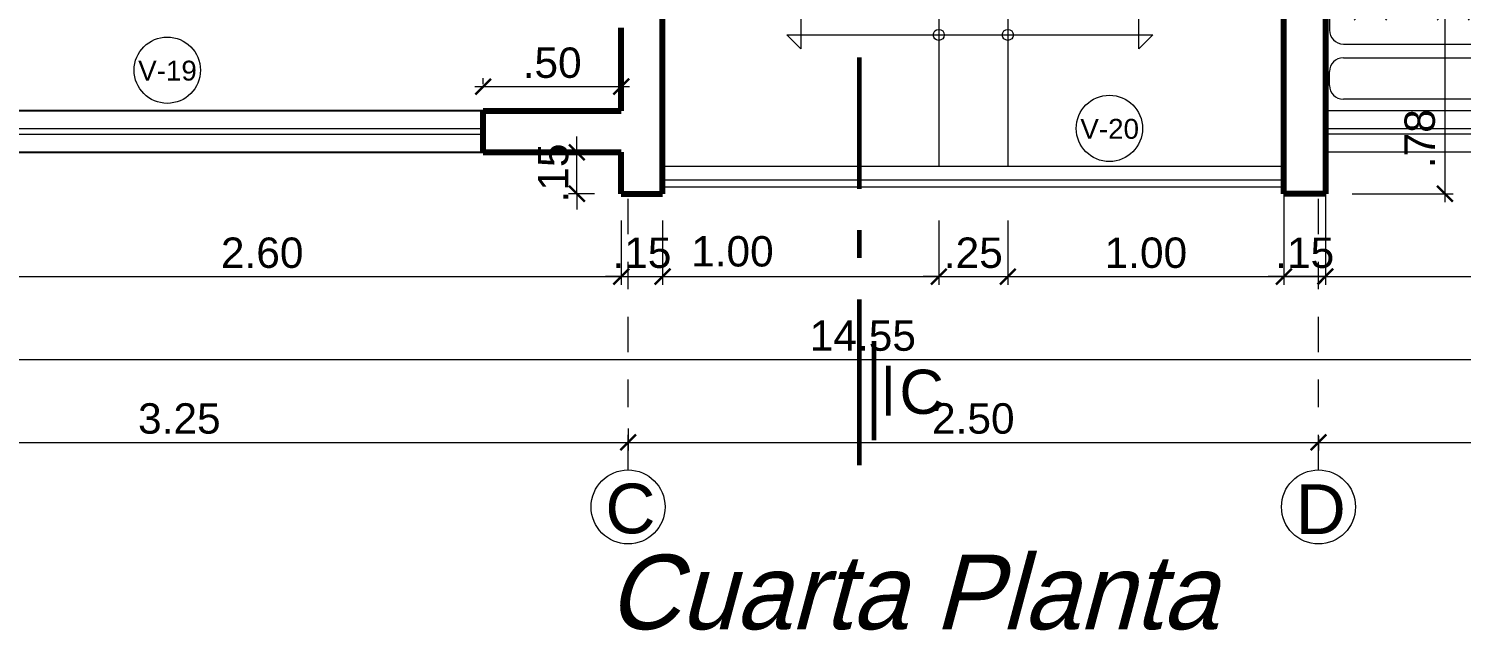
# Model space of a CAD drawing. Header units: millimetres. Extents: x 3779 to 7711, y 1445 to 3132.
# Drawn here: x 3926.79 to 3931.98, y 1479.38 to 1481.56 of the extents above; entities that cross this region are included whole.
import ezdxf

# ---------------------------------------------------------------- set-up
doc = ezdxf.new("R2010")
doc.units = ezdxf.units.MM
doc.header["$PDMODE"] = 3
doc.linetypes.add('ACAD_ISO10W100', pattern=[18.5, 12, -3, 0.5, -3])
doc.linetypes.add('DASHDOTX2', pattern=[50.8, 25.4, -12.7, 0, -12.7])
for name, color, linetype, lineweight in [('cotas', 7, 'Continuous', 5), ('EJES', 20, 'DASHDOTX2', 9), ('LINEA-DE-CORTE', 6, 'ACAD_ISO10W100', 60), ('MOBILIARIOS', 151, 'Continuous', 5), ('PERSONA', 7, 'Continuous', 9), ('pluma 0.0', 33, 'Continuous', 0), ('pluma 0.5', 41, 'Continuous', 5), ('pluma 1', 1, 'Continuous', 9), ('pluma 2', 2, 'Continuous', 20), ('pluma 2.5', 30, 'Continuous', 25), ('pluma 8', 98, 'Continuous', 80), ('TEXTO', 7, 'Continuous', 9), ('TEXTURAS', 35, 'Continuous', 5)]:
    doc.layers.add(name, color=color, linetype=linetype, lineweight=lineweight)
doc.styles.get("Standard").update_dxf_attribs({"font": 'arial.ttf'})
doc.styles.add('TIMES', font='arial.ttf', dxfattribs={"height": 0.11})
doc.dimstyles.new('julio', dxfattribs={"dimtxt": 0.11, "dimasz": 0.057, "dimexe": 0.03, "dimexo": 0.097, "dimgap": 0.0295, "dimtad": 1, "dimzin": 4, "dimdsep": 46, "dimtxsty": 'TIMES', "dimblk": 'ARCHTICK', "dimcen": 0, "dimdle": 0.03, "dimclrd": 256, "dimclre": 256, "dimclrt": 256, "dimadec": 0, "dimazin": 0, "dimtfac": 1, "dimtix": 1, "dimtmove": 2, "dimatfit": 2, "dimldrblk": 'ARCHTICK', "dimfxl": 1, "dimtolj": 1, "dimtzin": 0, "dimlwd": 5, "dimlwe": 5, "dimarcsym": 0})

# ---------------------------------------------------------------- blocks, each defined once
blk = doc.blocks.new('mueble2')
at = {"layer": 'MOBILIARIOS', "linetype": 'Continuous'}
for p, q in [((3892.8619, 1545.8007), (3892.6985, 1545.8007)), ((3893.1985, 1545.8007), (3892.8213, 1545.8007)), ((3893.4719, 1545.8007), (3893.3085, 1545.8007)), ((3893.8085, 1545.8007), (3893.4313, 1545.8007)), ((3893.9185, 1545.8007), (3894.2957, 1545.8007)), ((3894.255, 1545.8007), (3894.4185, 1545.8007)), ((3892.6485, 1545.7507), (3892.6485, 1545.2507)), ((3892.781, 1545.6722), (3892.7381, 1545.713)), ((3892.8157, 1545.6722), (3892.8545, 1545.713)), ((3893.081, 1545.6722), (3893.0381, 1545.713)), ((3893.1157, 1545.6722), (3893.1545, 1545.713)), ((3893.2485, 1545.7507), (3893.2485, 1545.2507)), ((3893.2585, 1545.2507), (3893.2585, 1545.7507)), ((3893.391, 1545.6722), (3893.3481, 1545.713)), ((3893.4257, 1545.6722), (3893.4645, 1545.713)), ((3893.691, 1545.6722), (3893.6481, 1545.713)), ((3893.7257, 1545.6722), (3893.7645, 1545.713)), ((3893.8585, 1545.7507), (3893.8585, 1545.2507)), ((3893.8685, 1545.7507), (3893.8685, 1545.2507)), ((3894.0013, 1545.6722), (3893.9624, 1545.713)), ((3894.036, 1545.6722), (3894.0789, 1545.713)), ((3894.3013, 1545.6722), (3894.2624, 1545.713)), ((3894.336, 1545.6722), (3894.3789, 1545.713)), ((3894.4685, 1545.7507), (3894.4685, 1545.2507)), ((3892.781, 1545.6342), (3892.7381, 1545.5875)), ((3892.8157, 1545.6342), (3892.8545, 1545.5875)), ((3893.081, 1545.6342), (3893.0381, 1545.5875)), ((3893.1157, 1545.6342), (3893.1545, 1545.5875)), ((3893.391, 1545.6342), (3893.3481, 1545.5875)), ((3893.4257, 1545.6342), (3893.4645, 1545.5875)), ((3893.691, 1545.6342), (3893.6481, 1545.5875)), ((3893.7257, 1545.6342), (3893.7645, 1545.5875)), ((3894.0013, 1545.6342), (3893.9624, 1545.5875)), ((3894.036, 1545.6342), (3894.0789, 1545.5875)), ((3894.3013, 1545.6342), (3894.2624, 1545.5875)), ((3894.336, 1545.6342), (3894.3789, 1545.5875)), ((3892.781, 1545.3722), (3892.7381, 1545.413)), ((3892.8157, 1545.3722), (3892.8545, 1545.413)), ((3893.081, 1545.3722), (3893.0381, 1545.413)), ((3893.1157, 1545.3722), (3893.1545, 1545.413)), ((3893.391, 1545.3722), (3893.3481, 1545.413)), ((3893.4257, 1545.3722), (3893.4645, 1545.413)), ((3893.691, 1545.3722), (3893.6481, 1545.413)), ((3893.7257, 1545.3722), (3893.7645, 1545.413)), ((3894.0013, 1545.3722), (3893.9624, 1545.413)), ((3894.036, 1545.3722), (3894.0789, 1545.413)), ((3894.3013, 1545.3722), (3894.2624, 1545.413)), ((3894.336, 1545.3722), (3894.3789, 1545.413)), ((3892.781, 1545.3342), (3892.7381, 1545.2875)), ((3892.8157, 1545.3342), (3892.8545, 1545.2875)), ((3893.081, 1545.3342), (3893.0381, 1545.2875)), ((3893.1157, 1545.3342), (3893.1545, 1545.2875)), ((3893.391, 1545.3342), (3893.3481, 1545.2875)), ((3893.4257, 1545.3342), (3893.4645, 1545.2875)), ((3893.691, 1545.3342), (3893.6481, 1545.2875)), ((3893.7257, 1545.3342), (3893.7645, 1545.2875)), ((3894.0013, 1545.3342), (3893.9624, 1545.2875)), ((3894.036, 1545.3342), (3894.0789, 1545.2875)), ((3894.3013, 1545.3342), (3894.2624, 1545.2875)), ((3894.336, 1545.3342), (3894.3789, 1545.2875)), ((3892.6985, 1545.2007), (3893.1985, 1545.2007)), ((3893.3085, 1545.2007), (3893.8085, 1545.2007)), ((3894.4185, 1545.2007), (3893.9185, 1545.2007)), ((3892.6985, 1545.1507), (3893.1985, 1545.1507)), ((3893.3085, 1545.1507), (3893.8085, 1545.1507)), ((3894.4185, 1545.1507), (3893.9185, 1545.1507)), ((3892.6485, 1545.0507), (3892.6485, 1545.1007)), ((3893.2485, 1545.1007), (3893.2485, 1545.0507)), ((3893.2585, 1545.0507), (3893.2585, 1545.1007)), ((3893.8585, 1545.1007), (3893.8585, 1545.0507)), ((3893.8685, 1545.1007), (3893.8685, 1545.0507)), ((3894.4685, 1545.0507), (3894.4685, 1545.1007)), ((3893.1985, 1545.0007), (3892.6985, 1545.0007)), ((3893.8085, 1545.0007), (3893.3085, 1545.0007)), ((3893.9185, 1545.0007), (3894.4185, 1545.0007))]:
    blk.add_line(p, q, dxfattribs=at)
for centre in [(3892.7985, 1545.6507), (3893.0985, 1545.6507), (3893.4085, 1545.6507), (3893.7085, 1545.6507), (3894.0185, 1545.6507), (3894.3185, 1545.6507), (3892.7985, 1545.3507), (3893.0985, 1545.3507), (3893.4085, 1545.3507), (3893.7085, 1545.3507), (3894.0185, 1545.3507), (3894.3185, 1545.3507)]:
    blk.add_circle(centre, 0.02, dxfattribs=at)
for centre, start, end in [((3892.6985, 1545.7507), 90, 180), ((3893.1985, 1545.7507), 0, 90), ((3893.3085, 1545.7507), 90, 180), ((3893.8085, 1545.7507), 0, 90), ((3893.9185, 1545.7507), 90, 180), ((3894.4185, 1545.7507), 0, 90), ((3892.6985, 1545.2507), 180, 270), ((3892.6985, 1545.2507), 180, 270), ((3893.1985, 1545.2507), 270, 0), ((3893.3085, 1545.2507), 180, 270), ((3893.3085, 1545.2507), 180, 270), ((3893.8085, 1545.2507), 270, 0), ((3893.9185, 1545.2507), 180, 270), ((3894.4185, 1545.2507), 270, 0), ((3894.4185, 1545.2507), 270, 0), ((3892.6985, 1545.1007), 90, 180), ((3892.6985, 1545.1007), 90, 180), ((3893.1985, 1545.1007), 0, 90), ((3893.3085, 1545.1007), 90, 180), ((3893.3085, 1545.1007), 90, 180), ((3893.8085, 1545.1007), 0, 90), ((3893.9185, 1545.1007), 90, 180), ((3894.4185, 1545.1007), 0, 90), ((3894.4185, 1545.1007), 0, 90), ((3892.6985, 1545.0507), 180, 270), ((3892.6985, 1545.0507), 180, 270), ((3893.1985, 1545.0507), 270, 0), ((3893.3085, 1545.0507), 180, 270), ((3893.3085, 1545.0507), 180, 270), ((3893.8085, 1545.0507), 270, 0), ((3893.9185, 1545.0507), 180, 270), ((3894.4185, 1545.0507), 270, 0), ((3894.4185, 1545.0507), 270, 0)]:
    blk.add_arc(centre, 0.05, start, end, dxfattribs=at)
blk = doc.blocks.new('_ArchTick')
at = {"color": 0, "linetype": 'ByBlock', "lineweight": 40, "const_width": 0.15}
blk.add_lwpolyline([(-0.5, -0.5), (0.5, 0.5)], dxfattribs=at)
blk = doc.blocks.new('*D560')
at = {"layer": 'cotas', "lineweight": 5, "transparency": 16777216}
for p, q in [((3925.708, 1480.2622), (3925.708, 1480.0292)), ((3928.958, 1480.1096), (3928.958, 1480.0292)), ((3925.678, 1480.0592), (3928.988, 1480.0592))]:
    blk.add_line(p, q, dxfattribs=at)
at = {"layer": 'Defpoints', "color": 0, "transparency": 16777216}
for p in [(3925.708, 1480.3592), (3928.958, 1480.2066), (3928.958, 1480.0592)]:
    blk.add_point(p, dxfattribs=at)
at = {"layer": 'cotas', "lineweight": 5, "transparency": 16777216, "xscale": 0.057, "yscale": 0.057, "zscale": 0.057, "rotation": 180}
blk.add_blockref('_ArchTick', (3925.708, 1480.0592), dxfattribs=at)
at = {"layer": 'cotas', "lineweight": 5, "transparency": 16777216, "xscale": 0.057, "yscale": 0.057, "zscale": 0.057}
blk.add_blockref('_ArchTick', (3928.958, 1480.0592), dxfattribs=at)
at = {"layer": 'cotas', "transparency": 16777216, "insert": (3927.333, 1480.1449), "char_height": 0.11, "attachment_point": 5, "style": 'TIMES'}
blk.add_mtext('\\A1;3.25', dxfattribs=at)
blk = doc.blocks.new('*D561')
at = {"layer": 'cotas', "lineweight": 5, "transparency": 16777216}
for p, q in [((3928.958, 1480.1096), (3928.958, 1480.0292)), ((3931.458, 1480.0817), (3931.458, 1480.0292)), ((3928.928, 1480.0592), (3931.488, 1480.0592))]:
    blk.add_line(p, q, dxfattribs=at)
at = {"layer": 'Defpoints', "color": 0, "transparency": 16777216}
for p in [(3928.958, 1480.2066), (3931.458, 1480.1787), (3931.458, 1480.0592)]:
    blk.add_point(p, dxfattribs=at)
at = {"layer": 'cotas', "lineweight": 5, "transparency": 16777216, "xscale": 0.057, "yscale": 0.057, "zscale": 0.057, "rotation": 180}
blk.add_blockref('_ArchTick', (3928.958, 1480.0592), dxfattribs=at)
at = {"layer": 'cotas', "lineweight": 5, "transparency": 16777216, "xscale": 0.057, "yscale": 0.057, "zscale": 0.057}
blk.add_blockref('_ArchTick', (3931.458, 1480.0592), dxfattribs=at)
at = {"layer": 'cotas', "transparency": 16777216, "insert": (3930.208, 1480.1449), "char_height": 0.11, "attachment_point": 5, "style": 'TIMES'}
blk.add_mtext('\\A1;2.50', dxfattribs=at)
blk = doc.blocks.new('*D562')
at = {"layer": 'cotas', "lineweight": 5, "transparency": 16777216}
for p, q in [((3931.458, 1480.0817), (3931.458, 1480.0292)), ((3933.458, 1480.0902), (3933.458, 1480.0292)), ((3931.428, 1480.0592), (3933.488, 1480.0592))]:
    blk.add_line(p, q, dxfattribs=at)
at = {"layer": 'Defpoints', "color": 0, "transparency": 16777216}
for p in [(3931.458, 1480.1787), (3933.458, 1480.1872), (3933.458, 1480.0592)]:
    blk.add_point(p, dxfattribs=at)
at = {"layer": 'cotas', "lineweight": 5, "transparency": 16777216, "xscale": 0.057, "yscale": 0.057, "zscale": 0.057, "rotation": 180}
blk.add_blockref('_ArchTick', (3931.458, 1480.0592), dxfattribs=at)
at = {"layer": 'cotas', "lineweight": 5, "transparency": 16777216, "xscale": 0.057, "yscale": 0.057, "zscale": 0.057}
blk.add_blockref('_ArchTick', (3933.458, 1480.0592), dxfattribs=at)
at = {"layer": 'cotas', "transparency": 16777216, "insert": (3932.3648, 1480.15), "char_height": 0.11, "attachment_point": 5, "style": 'TIMES'}
blk.add_mtext('\\A1;2.00', dxfattribs=at)
blk = doc.blocks.new('*D511')
at = {"layer": 'cotas', "lineweight": 5, "transparency": 16777216}
for p, q in [((3937.083, 1481.8372), (3937.083, 1480.3292)), ((3922.533, 1480.8622), (3922.533, 1480.3292)), ((3922.503, 1480.3592), (3937.113, 1480.3592))]:
    blk.add_line(p, q, dxfattribs=at)
at = {"layer": 'Defpoints', "color": 0, "transparency": 16777216}
for p in [(3937.083, 1481.9342), (3922.533, 1480.9592), (3937.083, 1480.3592)]:
    blk.add_point(p, dxfattribs=at)
at = {"layer": 'cotas', "lineweight": 5, "transparency": 16777216, "xscale": 0.057, "yscale": 0.057, "zscale": 0.057, "rotation": 180}
blk.add_blockref('_ArchTick', (3922.533, 1480.3592), dxfattribs=at)
at = {"layer": 'cotas', "lineweight": 5, "transparency": 16777216, "xscale": 0.057, "yscale": 0.057, "zscale": 0.057}
blk.add_blockref('_ArchTick', (3937.083, 1480.3592), dxfattribs=at)
at = {"layer": 'cotas', "transparency": 16777216, "insert": (3929.808, 1480.4449), "char_height": 0.11, "attachment_point": 5, "style": 'TIMES'}
blk.add_mtext('\\A1;14.55', dxfattribs=at)
blk = doc.blocks.new('*D515')
at = {"layer": 'cotas', "lineweight": 5, "transparency": 16777216}
for p, q in [((3926.333, 1481.0122), (3926.333, 1480.6292)), ((3928.933, 1480.8622), (3928.933, 1480.6292)), ((3926.303, 1480.6592), (3928.963, 1480.6592))]:
    blk.add_line(p, q, dxfattribs=at)
at = {"layer": 'Defpoints', "color": 0, "transparency": 16777216}
for p in [(3926.333, 1481.1092), (3928.933, 1480.9592), (3928.933, 1480.6592)]:
    blk.add_point(p, dxfattribs=at)
at = {"layer": 'cotas', "lineweight": 5, "transparency": 16777216, "xscale": 0.057, "yscale": 0.057, "zscale": 0.057, "rotation": 180}
blk.add_blockref('_ArchTick', (3926.333, 1480.6592), dxfattribs=at)
at = {"layer": 'cotas', "lineweight": 5, "transparency": 16777216, "xscale": 0.057, "yscale": 0.057, "zscale": 0.057}
blk.add_blockref('_ArchTick', (3928.933, 1480.6592), dxfattribs=at)
at = {"layer": 'cotas', "transparency": 16777216, "insert": (3927.633, 1480.7449), "char_height": 0.11, "attachment_point": 5, "style": 'TIMES'}
blk.add_mtext('\\A1;2.60', dxfattribs=at)
blk = doc.blocks.new('*D516')
at = {"layer": 'cotas', "lineweight": 5, "transparency": 16777216}
for p, q in [((3928.933, 1480.8622), (3928.933, 1480.6292)), ((3929.083, 1480.8622), (3929.083, 1480.6292)), ((3928.933, 1480.6592), (3928.876, 1480.6592)), ((3928.933, 1480.6592), (3929.083, 1480.6592)), ((3929.083, 1480.6592), (3929.14, 1480.6592))]:
    blk.add_line(p, q, dxfattribs=at)
at = {"layer": 'Defpoints', "color": 0, "transparency": 16777216}
for p in [(3928.933, 1480.9592), (3929.083, 1480.9592), (3929.083, 1480.6592)]:
    blk.add_point(p, dxfattribs=at)
at = {"layer": 'cotas', "lineweight": 5, "transparency": 16777216, "xscale": 0.057, "yscale": 0.057, "zscale": 0.057}
blk.add_blockref('_ArchTick', (3928.933, 1480.6592), dxfattribs=at)
at = {"layer": 'cotas', "lineweight": 5, "transparency": 16777216, "xscale": 0.057, "yscale": 0.057, "zscale": 0.057, "rotation": 180}
blk.add_blockref('_ArchTick', (3929.083, 1480.6592), dxfattribs=at)
at = {"layer": 'cotas', "transparency": 16777216, "insert": (3929.008, 1480.7449), "char_height": 0.11, "attachment_point": 5, "style": 'TIMES'}
blk.add_mtext('\\A1;.15', dxfattribs=at)
blk = doc.blocks.new('*D517')
at = {"layer": 'cotas', "lineweight": 5, "transparency": 16777216}
for p, q in [((3929.083, 1480.8622), (3929.083, 1480.6292)), ((3930.083, 1480.8622), (3930.083, 1480.6292)), ((3929.053, 1480.6592), (3930.113, 1480.6592))]:
    blk.add_line(p, q, dxfattribs=at)
at = {"layer": 'Defpoints', "color": 0, "transparency": 16777216}
for p in [(3929.083, 1480.9592), (3930.083, 1480.9592), (3930.083, 1480.6592)]:
    blk.add_point(p, dxfattribs=at)
at = {"layer": 'cotas', "lineweight": 5, "transparency": 16777216, "xscale": 0.057, "yscale": 0.057, "zscale": 0.057, "rotation": 180}
blk.add_blockref('_ArchTick', (3929.083, 1480.6592), dxfattribs=at)
at = {"layer": 'cotas', "lineweight": 5, "transparency": 16777216, "xscale": 0.057, "yscale": 0.057, "zscale": 0.057}
blk.add_blockref('_ArchTick', (3930.083, 1480.6592), dxfattribs=at)
at = {"layer": 'cotas', "transparency": 16777216, "insert": (3929.3356, 1480.75), "char_height": 0.11, "attachment_point": 5, "style": 'TIMES'}
blk.add_mtext('\\A1;1.00', dxfattribs=at)
blk = doc.blocks.new('*D518')
at = {"layer": 'cotas', "lineweight": 5, "transparency": 16777216}
for p, q in [((3930.083, 1480.8622), (3930.083, 1480.6292)), ((3930.333, 1480.8622), (3930.333, 1480.6292)), ((3930.083, 1480.6592), (3930.026, 1480.6592)), ((3930.083, 1480.6592), (3930.333, 1480.6592)), ((3930.333, 1480.6592), (3930.39, 1480.6592))]:
    blk.add_line(p, q, dxfattribs=at)
at = {"layer": 'Defpoints', "color": 0, "transparency": 16777216}
for p in [(3930.083, 1480.9592), (3930.333, 1480.9592), (3930.333, 1480.6592)]:
    blk.add_point(p, dxfattribs=at)
at = {"layer": 'cotas', "lineweight": 5, "transparency": 16777216, "xscale": 0.057, "yscale": 0.057, "zscale": 0.057}
blk.add_blockref('_ArchTick', (3930.083, 1480.6592), dxfattribs=at)
at = {"layer": 'cotas', "lineweight": 5, "transparency": 16777216, "xscale": 0.057, "yscale": 0.057, "zscale": 0.057, "rotation": 180}
blk.add_blockref('_ArchTick', (3930.333, 1480.6592), dxfattribs=at)
at = {"layer": 'cotas', "transparency": 16777216, "insert": (3930.208, 1480.7449), "char_height": 0.11, "attachment_point": 5, "style": 'TIMES'}
blk.add_mtext('\\A1;.25', dxfattribs=at)
blk = doc.blocks.new('*D519')
at = {"layer": 'cotas', "lineweight": 5, "transparency": 16777216}
for p, q in [((3931.333, 1481.0122), (3931.333, 1480.6292)), ((3930.333, 1480.8622), (3930.333, 1480.6292)), ((3930.303, 1480.6592), (3931.363, 1480.6592))]:
    blk.add_line(p, q, dxfattribs=at)
at = {"layer": 'Defpoints', "color": 0, "transparency": 16777216}
for p in [(3931.333, 1481.1092), (3930.333, 1480.9592), (3931.333, 1480.6592)]:
    blk.add_point(p, dxfattribs=at)
at = {"layer": 'cotas', "lineweight": 5, "transparency": 16777216, "xscale": 0.057, "yscale": 0.057, "zscale": 0.057, "rotation": 180}
blk.add_blockref('_ArchTick', (3930.333, 1480.6592), dxfattribs=at)
at = {"layer": 'cotas', "lineweight": 5, "transparency": 16777216, "xscale": 0.057, "yscale": 0.057, "zscale": 0.057}
blk.add_blockref('_ArchTick', (3931.333, 1480.6592), dxfattribs=at)
at = {"layer": 'cotas', "transparency": 16777216, "insert": (3930.833, 1480.7449), "char_height": 0.11, "attachment_point": 5, "style": 'TIMES'}
blk.add_mtext('\\A1;1.00', dxfattribs=at)
blk = doc.blocks.new('*D520')
at = {"layer": 'cotas', "lineweight": 5, "transparency": 16777216}
for p, q in [((3931.333, 1481.0122), (3931.333, 1480.6292)), ((3931.483, 1481.0122), (3931.483, 1480.6292)), ((3931.333, 1480.6592), (3931.276, 1480.6592)), ((3931.333, 1480.6592), (3931.483, 1480.6592)), ((3931.483, 1480.6592), (3931.54, 1480.6592))]:
    blk.add_line(p, q, dxfattribs=at)
at = {"layer": 'Defpoints', "color": 0, "transparency": 16777216}
for p in [(3931.333, 1481.1092), (3931.483, 1481.1092), (3931.483, 1480.6592)]:
    blk.add_point(p, dxfattribs=at)
at = {"layer": 'cotas', "lineweight": 5, "transparency": 16777216, "xscale": 0.057, "yscale": 0.057, "zscale": 0.057}
blk.add_blockref('_ArchTick', (3931.333, 1480.6592), dxfattribs=at)
at = {"layer": 'cotas', "lineweight": 5, "transparency": 16777216, "xscale": 0.057, "yscale": 0.057, "zscale": 0.057, "rotation": 180}
blk.add_blockref('_ArchTick', (3931.483, 1480.6592), dxfattribs=at)
at = {"layer": 'cotas', "transparency": 16777216, "insert": (3931.408, 1480.7449), "char_height": 0.11, "attachment_point": 5, "style": 'TIMES'}
blk.add_mtext('\\A1;.15', dxfattribs=at)
blk = doc.blocks.new('*D521')
at = {"layer": 'cotas', "lineweight": 5, "transparency": 16777216}
for p, q in [((3931.333, 1481.0122), (3931.333, 1480.6292)), ((3931.483, 1481.0122), (3931.483, 1480.6292)), ((3931.333, 1480.6592), (3931.276, 1480.6592)), ((3931.483, 1480.6592), (3931.333, 1480.6592)), ((3931.483, 1480.6592), (3931.54, 1480.6592))]:
    blk.add_line(p, q, dxfattribs=at)
at = {"layer": 'Defpoints', "color": 0, "transparency": 16777216}
for p in [(3931.333, 1481.1092), (3931.483, 1481.1092), (3931.333, 1480.6592)]:
    blk.add_point(p, dxfattribs=at)
at = {"layer": 'cotas', "lineweight": 5, "transparency": 16777216, "xscale": 0.057, "yscale": 0.057, "zscale": 0.057}
blk.add_blockref('_ArchTick', (3931.333, 1480.6592), dxfattribs=at)
at = {"layer": 'cotas', "lineweight": 5, "transparency": 16777216, "xscale": 0.057, "yscale": 0.057, "zscale": 0.057, "rotation": 180}
blk.add_blockref('_ArchTick', (3931.483, 1480.6592), dxfattribs=at)
at = {"layer": 'cotas', "transparency": 16777216, "insert": (3931.408, 1480.7449), "char_height": 0.11, "attachment_point": 5, "style": 'TIMES'}
blk.add_mtext('\\A1;.15', dxfattribs=at)
blk = doc.blocks.new('*D522')
at = {"layer": 'cotas', "lineweight": 5, "transparency": 16777216}
for p, q in [((3931.333, 1481.0122), (3931.333, 1480.6292)), ((3931.483, 1481.0122), (3931.483, 1480.6292)), ((3931.333, 1480.6592), (3931.276, 1480.6592)), ((3931.333, 1480.6592), (3931.483, 1480.6592)), ((3931.483, 1480.6592), (3931.54, 1480.6592))]:
    blk.add_line(p, q, dxfattribs=at)
at = {"layer": 'Defpoints', "color": 0, "transparency": 16777216}
for p in [(3931.333, 1481.1092), (3931.483, 1481.1092), (3931.483, 1480.6592)]:
    blk.add_point(p, dxfattribs=at)
at = {"layer": 'cotas', "lineweight": 5, "transparency": 16777216, "xscale": 0.057, "yscale": 0.057, "zscale": 0.057}
blk.add_blockref('_ArchTick', (3931.333, 1480.6592), dxfattribs=at)
at = {"layer": 'cotas', "lineweight": 5, "transparency": 16777216, "xscale": 0.057, "yscale": 0.057, "zscale": 0.057, "rotation": 180}
blk.add_blockref('_ArchTick', (3931.483, 1480.6592), dxfattribs=at)
at = {"layer": 'cotas', "transparency": 16777216, "insert": (3931.408, 1480.7449), "char_height": 0.11, "attachment_point": 5, "style": 'TIMES'}
blk.add_mtext('\\A1;.15', dxfattribs=at)
blk = doc.blocks.new('*D523')
at = {"layer": 'cotas', "lineweight": 5, "transparency": 16777216}
for p, q in [((3931.483, 1481.0122), (3931.483, 1480.6292)), ((3935.6087, 1481.0122), (3935.6087, 1480.6292)), ((3931.453, 1480.6592), (3935.6387, 1480.6592))]:
    blk.add_line(p, q, dxfattribs=at)
at = {"layer": 'Defpoints', "color": 0, "transparency": 16777216}
for p in [(3931.483, 1481.1092), (3935.6087, 1481.1092), (3935.6087, 1480.6592)]:
    blk.add_point(p, dxfattribs=at)
at = {"layer": 'cotas', "lineweight": 5, "transparency": 16777216, "xscale": 0.057, "yscale": 0.057, "zscale": 0.057, "rotation": 180}
blk.add_blockref('_ArchTick', (3931.483, 1480.6592), dxfattribs=at)
at = {"layer": 'cotas', "lineweight": 5, "transparency": 16777216, "xscale": 0.057, "yscale": 0.057, "zscale": 0.057}
blk.add_blockref('_ArchTick', (3935.6087, 1480.6592), dxfattribs=at)
at = {"layer": 'cotas', "transparency": 16777216, "insert": (3933.5458, 1480.7449), "char_height": 0.11, "attachment_point": 5, "style": 'TIMES'}
blk.add_mtext('\\A1;4.13', dxfattribs=at)
blk = doc.blocks.new('*D571')
at = {"layer": 'cotas', "lineweight": 5, "transparency": 16777216}
for p, q in [((3931.7534, 1481.7342), (3931.946, 1481.7342)), ((3931.916, 1481.7642), (3931.916, 1480.9292)), ((3931.58, 1480.9592), (3931.946, 1480.9592))]:
    blk.add_line(p, q, dxfattribs=at)
at = {"layer": 'Defpoints', "color": 0, "transparency": 16777216}
for p in [(3931.6564, 1481.7342), (3931.483, 1480.9592), (3931.916, 1480.9592)]:
    blk.add_point(p, dxfattribs=at)
at = {"layer": 'cotas', "lineweight": 5, "transparency": 16777216, "xscale": 0.057, "yscale": 0.057, "zscale": 0.057}
for p, rotation in [((3931.916, 1481.7342), 90), ((3931.916, 1480.9592), 270)]:
    blk.add_blockref('_ArchTick', p, dxfattribs=dict(at, rotation=rotation))
at = {"layer": 'cotas', "transparency": 16777216, "insert": (3931.8252, 1481.1584), "char_height": 0.11, "attachment_point": 5, "rotation": 90, "style": 'TIMES'}
blk.add_mtext('\\A1;.78', dxfattribs=at)
blk = doc.blocks.new('*D467')
at = {"layer": 'cotas', "lineweight": 5, "transparency": 16777216}
for p, q in [((3928.7726, 1481.1092), (3928.7726, 1481.1662)), ((3928.836, 1481.1092), (3928.7426, 1481.1092)), ((3928.7726, 1480.9592), (3928.7726, 1481.1092)), ((3928.836, 1480.9592), (3928.7426, 1480.9592)), ((3928.7726, 1480.9592), (3928.7726, 1480.9022))]:
    blk.add_line(p, q, dxfattribs=at)
at = {"layer": 'Defpoints', "color": 0, "transparency": 16777216}
for p in [(3928.7726, 1481.1092), (3928.933, 1481.1092), (3928.933, 1480.9592)]:
    blk.add_point(p, dxfattribs=at)
at = {"layer": 'cotas', "lineweight": 5, "transparency": 16777216, "xscale": 0.057, "yscale": 0.057, "zscale": 0.057}
for p, rotation in [((3928.7726, 1481.1092), 270), ((3928.7726, 1480.9592), 90)]:
    blk.add_blockref('_ArchTick', p, dxfattribs=dict(at, rotation=rotation))
at = {"layer": 'cotas', "transparency": 16777216, "insert": (3928.6869, 1481.0342), "char_height": 0.11, "attachment_point": 5, "rotation": 90, "style": 'TIMES'}
blk.add_mtext('\\A1;.15', dxfattribs=at)
blk = doc.blocks.new('*D469')
at = {"layer": 'cotas', "lineweight": 5, "transparency": 16777216}
for p, q in [((3928.433, 1481.3562), (3928.433, 1481.3771)), ((3928.933, 1481.3562), (3928.933, 1481.3771)), ((3928.403, 1481.3471), (3928.963, 1481.3471))]:
    blk.add_line(p, q, dxfattribs=at)
at = {"layer": 'Defpoints', "color": 0, "transparency": 16777216}
for p in [(3928.933, 1481.3471), (3928.433, 1481.2592), (3928.933, 1481.2592)]:
    blk.add_point(p, dxfattribs=at)
at = {"layer": 'cotas', "lineweight": 5, "transparency": 16777216, "xscale": 0.057, "yscale": 0.057, "zscale": 0.057, "rotation": 180}
blk.add_blockref('_ArchTick', (3928.433, 1481.3471), dxfattribs=at)
at = {"layer": 'cotas', "lineweight": 5, "transparency": 16777216, "xscale": 0.057, "yscale": 0.057, "zscale": 0.057}
blk.add_blockref('_ArchTick', (3928.933, 1481.3471), dxfattribs=at)
at = {"layer": 'cotas', "transparency": 16777216, "insert": (3928.683, 1481.4328), "char_height": 0.11, "attachment_point": 5, "style": 'TIMES'}
blk.add_mtext('\\A1;.50', dxfattribs=at)

msp = doc.modelspace()

# ---------------------------------------------------------------- linework, layer by layer
at = {"layer": 'EJES', "ltscale": 0.005}
for p, q in [((3928.958, 1479.9592), (3928.958, 1480.9592)), ((3931.458, 1479.9592), (3931.458, 1480.9592))]:
    msp.add_line(p, q, dxfattribs=at)
at = {"layer": 'LINEA-DE-CORTE', "ltscale": 0.05}
for p, q in [((3929.7964, 1479.9768), (3929.7964, 1481.4529)), ((3929.8482, 1480.4254), (3929.8482, 1480.0665)), ((3929.9, 1480.3357), (3929.9, 1480.1562))]:
    msp.add_line(p, q, dxfattribs=at)
at = {"layer": 'pluma 0.0'}
for p, q in [((3930.083, 1482.1092), (3930.083, 1481.0592)), ((3930.333, 1482.1092), (3930.333, 1481.0592))]:
    msp.add_line(p, q, dxfattribs=at)
msp.add_lwpolyline([(3929.083, 1481.0592), (3931.333, 1481.0592)], dxfattribs=at)
at = {"layer": 'pluma 0.5'}
for p, q in [((3929.583, 1483.9592), (3929.583, 1481.4842)), ((3930.808, 1481.4842), (3930.808, 1483.4957)), ((3929.533, 1481.5342), (3930.858, 1481.5342)), ((3929.583, 1481.4842), (3929.533, 1481.5342)), ((3930.808, 1481.4842), (3930.858, 1481.5342))]:
    msp.add_line(p, q, dxfattribs=at)
at = {"layer": 'pluma 1'}
for p, q in [((3928.433, 1481.1942), (3926.333, 1481.1942)), ((3926.333, 1481.1742), (3928.433, 1481.1742)), ((3933.333, 1481.1942), (3931.483, 1481.1942)), ((3933.333, 1481.1742), (3931.483, 1481.1742)), ((3929.083, 1480.9842), (3931.333, 1480.9842))]:
    msp.add_line(p, q, dxfattribs=at)
msp.add_lwpolyline([(3929.083, 1481.0092), (3931.333, 1481.0092)], dxfattribs=at)
for centre, radius in [((3927.2892, 1481.4064), 0.12), ((3930.083, 1481.5342), 0.02), ((3930.333, 1481.5342), 0.02), ((3930.7009, 1481.1957), 0.12), ((3928.958, 1479.8253), 0.1339), ((3931.458, 1479.8253), 0.1339)]:
    msp.add_circle(centre, radius, dxfattribs=at)
at = {"layer": 'pluma 2'}
for p, q in [((3933.333, 1481.2592), (3931.483, 1481.2592)), ((3933.333, 1481.1092), (3931.483, 1481.1092))]:
    msp.add_line(p, q, dxfattribs=at)
at = {"layer": 'pluma 2.5'}
for p, q in [((3928.433, 1481.2592), (3926.333, 1481.2592)), ((3926.333, 1481.1092), (3928.433, 1481.1092))]:
    msp.add_line(p, q, dxfattribs=at)
at = {"layer": 'pluma 8'}
for p, q in [((3931.333, 1480.9592), (3931.333, 1484.6092)), ((3929.083, 1480.9592), (3929.083, 1484.4592)), ((3931.483, 1484.3092), (3931.483, 1480.9592)), ((3928.433, 1481.1092), (3928.433, 1481.2592)), ((3928.433, 1481.2592), (3928.933, 1481.2592)), ((3928.433, 1481.1092), (3928.933, 1481.1092)), ((3928.933, 1480.9592), (3929.083, 1480.9592)), ((3931.483, 1480.9592), (3931.333, 1480.9592))]:
    msp.add_line(p, q, dxfattribs=at)
for points in [[(3928.933, 1481.2592), (3928.933, 1481.5592)], [(3928.933, 1480.9592), (3928.933, 1481.1092)]]:
    msp.add_lwpolyline(points, dxfattribs=at)

# ---------------------------------------------------------------- block references
at = {"layer": 'TEXTURAS'}
msp.add_blockref('mueble2', (38.8495, -63.6995), dxfattribs=at)

# ---------------------------------------------------------------- texts
at = {"insert": (3929.9402, 1480.3222), "char_height": 0.16, "width": 1.3216, "attachment_point": 1}
msp.add_mtext('C', dxfattribs=at)
at = {"layer": 'PERSONA', "linetype": 'Continuous', "char_height": 0.072, "width": 1.154549, "attachment_point": 1}
for s, insert in [('V-19', (3927.1839, 1481.4408)), ('V-20', (3930.5956, 1481.2301))]:
    msp.add_mtext(s, dxfattribs=dict(at, insert=insert))
at = {"layer": 'TEXTO', "color": 5, "char_height": 0.18, "width": 2.597734, "attachment_point": 7}
for s, insert in [('{\\fArial|b0|i0|c0|p34;\\C7;C}', (3928.8755, 1479.7272)), ('{\\C7;D}', (3931.3755, 1479.7272))]:
    msp.add_mtext(s, dxfattribs=dict(at, insert=insert))
at = {"layer": 'TEXTO', "insert": (3928.882, 1479.6525), "char_height": 0.27, "width": 5.080878, "attachment_point": 1}
msp.add_mtext('{\\fStylus BT|b0|i0|c0|p34;\\Q15;Cuarta Planta}', dxfattribs=at)

# ---------------------------------------------------------------- dimensions: what is measured, and where the dimension line sits
at = {"layer": 'cotas'}
for base, p1, p2, picture, middle in [((3937.083, 1480.3592), (3922.533, 1480.9592), (3937.083, 1481.9342), '*D511', (3929.808, 1480.4449)), ((3928.933, 1481.3471), (3928.433, 1481.2592), (3928.933, 1481.2592), '*D469', (3928.683, 1481.4328)), ((3928.933, 1480.6592), (3926.333, 1481.1092), (3928.933, 1480.9592), '*D515', (3927.633, 1480.7449)), ((3931.333, 1480.6592), (3930.333, 1480.9592), (3931.333, 1481.1092), '*D519', (3930.833, 1480.7449)), ((3931.483, 1480.6592), (3931.333, 1481.1092), (3931.483, 1481.1092), '*D520', (3931.408, 1480.7449)), ((3931.333, 1480.6592), (3931.483, 1481.1092), (3931.333, 1481.1092), '*D521', (3931.408, 1480.7449)), ((3931.483, 1480.6592), (3931.333, 1481.1092), (3931.483, 1481.1092), '*D522', (3931.408, 1480.7449)), ((3935.6087, 1480.6592), (3931.483, 1481.1092), (3935.6087, 1481.1092), '*D523', (3933.5458, 1480.7449)), ((3929.083, 1480.6592), (3928.933, 1480.9592), (3929.083, 1480.9592), '*D516', (3929.008, 1480.7449)), ((3930.333, 1480.6592), (3930.083, 1480.9592), (3930.333, 1480.9592), '*D518', (3930.208, 1480.7449))]:
    dim = msp.add_linear_dim(base=base, p1=p1, p2=p2, dimstyle='julio', dxfattribs=at)
    dim.commit()
    dim.dimension.update_dxf_attribs({"geometry": picture, "text_midpoint": middle})
for base, p1, p2, angle, picture, middle in [((3931.9159911906, 1480.9592296829), (3931.6564414549, 1481.7342296829), (3931.4829521921, 1480.9592296829), 90, '*D571', (3931.8252224321, 1481.1583823262)), ((3933.458, 1480.0592), (3931.458, 1480.1787), (3933.458, 1480.1872), 180, '*D562', (3932.3648, 1480.15))]:
    dim = msp.add_linear_dim(base=base, p1=p1, p2=p2, angle=angle, dimstyle='julio', dxfattribs=at)
    dim.commit()
    dim.dimension.update_dxf_attribs({"geometry": picture, "text_midpoint": middle, "dimtype": 160})
for base, p1, p2, angle, picture, middle in [((3928.7726, 1481.1092), (3928.933, 1480.9592), (3928.933, 1481.1092), 90, '*D467', (3928.6869, 1481.0342)), ((3928.958, 1480.0592), (3925.708, 1480.3592), (3928.958, 1480.2066), 180, '*D560', (3927.333, 1480.1449)), ((3931.458, 1480.0592), (3928.958, 1480.2066), (3931.458, 1480.1787), 180, '*D561', (3930.208, 1480.1449))]:
    dim = msp.add_linear_dim(base=base, p1=p1, p2=p2, angle=angle, dimstyle='julio', dxfattribs=at)
    dim.commit()
    dim.dimension.update_dxf_attribs({"geometry": picture, "text_midpoint": middle})
dim = msp.add_linear_dim(base=(3930.083, 1480.6592), p1=(3929.083, 1480.9592), p2=(3930.083, 1480.9592), dimstyle='julio', dxfattribs=at)
dim.commit()
dim.dimension.update_dxf_attribs({"geometry": '*D517', "text_midpoint": (3929.3356, 1480.75), "dimtype": 160})

doc.saveas('drawing.dxf')
